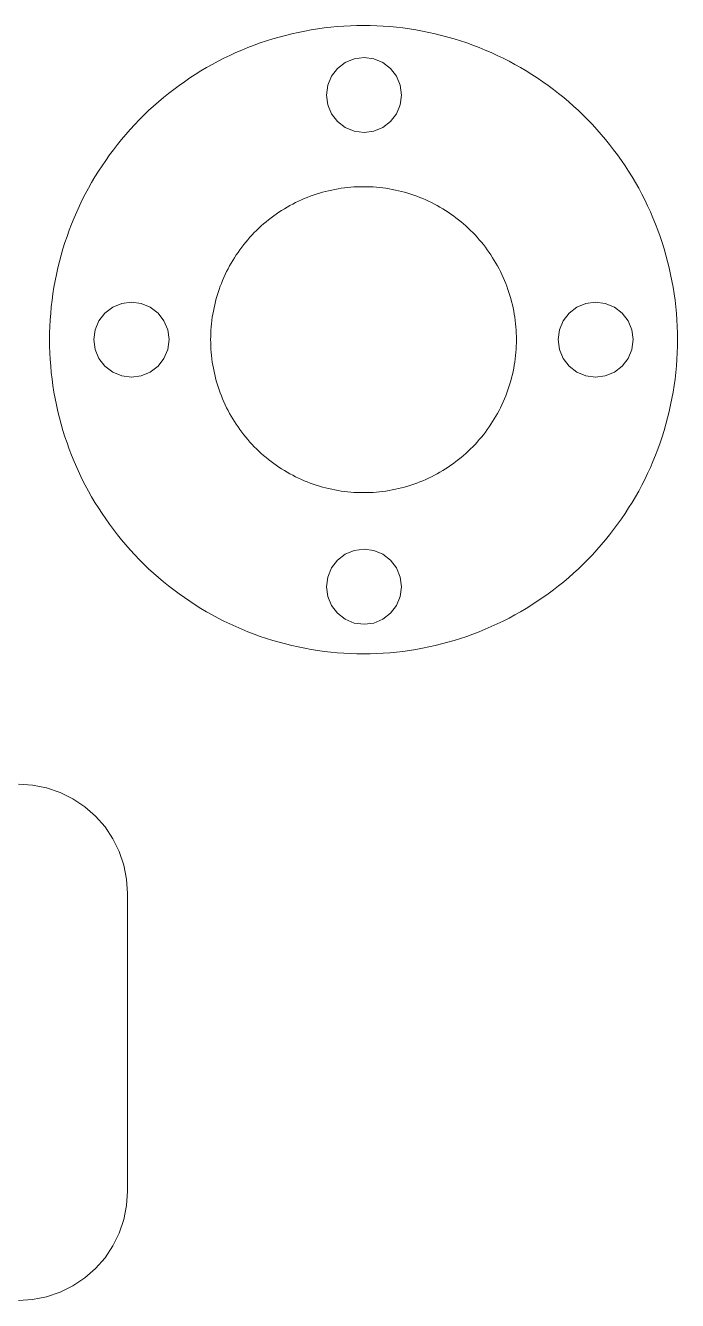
# Model space of a CAD drawing. Extents: x -21 to 705, y 870 to 3200.
# Drawn here: x 245.1 to 292.8, y 2766.6 to 2859.9 of the extents above; entities that cross this region are included whole.
import ezdxf

# ---------------------------------------------------------------- set-up
doc = ezdxf.new("R2010")
doc.units = 0
doc.layers.add('Layer0', color=7, linetype='BYLAYER', lineweight=5)

msp = doc.modelspace()

# ---------------------------------------------------------------- linework, layer by layer
at = {"layer": 'Layer0'}
for p, q in [((264.112, 2859.221), (263.646, 2859.096)), ((264.579, 2859.336), (264.112, 2859.221)), ((265.049, 2859.441), (264.579, 2859.336)), ((265.522, 2859.536), (265.049, 2859.441)), ((265.996, 2859.622), (265.522, 2859.536)), ((266.472, 2859.697), (265.996, 2859.622)), ((266.949, 2859.762), (266.472, 2859.697)), ((267.427, 2859.818), (266.949, 2859.762)), ((267.907, 2859.863), (267.427, 2859.818)), ((268.387, 2859.898), (267.907, 2859.863)), ((268.868, 2859.924), (268.387, 2859.898)), ((269.35, 2859.939), (268.868, 2859.924)), ((269.831, 2859.944), (269.35, 2859.939)), ((270.313, 2859.939), (269.831, 2859.944)), ((270.795, 2859.924), (270.313, 2859.939)), ((271.276, 2859.898), (270.795, 2859.924)), ((271.756, 2859.863), (271.276, 2859.898)), ((272.236, 2859.818), (271.756, 2859.863)), ((272.714, 2859.762), (272.236, 2859.818)), ((273.191, 2859.697), (272.714, 2859.762)), ((273.667, 2859.622), (273.191, 2859.697)), ((274.141, 2859.536), (273.667, 2859.622)), ((274.613, 2859.441), (274.141, 2859.536)), ((275.084, 2859.336), (274.613, 2859.441)), ((275.551, 2859.221), (275.084, 2859.336)), ((276.017, 2859.096), (275.551, 2859.221)), ((261.365, 2858.329), (260.919, 2858.147)), ((261.814, 2858.501), (261.365, 2858.329)), ((262.268, 2858.664), (261.814, 2858.501)), ((262.724, 2858.818), (262.268, 2858.664)), ((263.184, 2858.962), (262.724, 2858.818)), ((263.646, 2859.096), (263.184, 2858.962)), ((276.479, 2858.962), (276.017, 2859.096)), ((276.939, 2858.818), (276.479, 2858.962)), ((277.395, 2858.664), (276.939, 2858.818)), ((277.849, 2858.501), (277.395, 2858.664)), ((278.298, 2858.329), (277.849, 2858.501)), ((278.744, 2858.147), (278.298, 2858.329)), ((259.176, 2857.326), (258.751, 2857.099)), ((259.605, 2857.545), (259.176, 2857.326)), ((260.039, 2857.755), (259.605, 2857.545)), ((260.477, 2857.955), (260.039, 2857.755)), ((260.919, 2858.147), (260.477, 2857.955)), ((269.153, 2857.51), (268.49, 2857.235)), ((269.865, 2857.604), (269.153, 2857.51)), ((270.577, 2857.51), (269.865, 2857.604)), ((271.24, 2857.235), (270.577, 2857.51)), ((279.186, 2857.955), (278.744, 2858.147)), ((279.624, 2857.755), (279.186, 2857.955)), ((280.058, 2857.545), (279.624, 2857.755)), ((280.487, 2857.326), (280.058, 2857.545)), ((280.912, 2857.099), (280.487, 2857.326)), ((257.507, 2856.363), (257.103, 2856.101)), ((257.917, 2856.617), (257.507, 2856.363)), ((258.331, 2856.862), (257.917, 2856.617)), ((258.751, 2857.099), (258.331, 2856.862)), ((267.921, 2856.798), (267.484, 2856.229)), ((268.49, 2857.235), (267.921, 2856.798)), ((271.81, 2856.798), (271.24, 2857.235)), ((272.247, 2856.229), (271.81, 2856.798)), ((281.331, 2856.862), (280.912, 2857.099)), ((281.746, 2856.617), (281.331, 2856.862)), ((282.155, 2856.363), (281.746, 2856.617)), ((282.559, 2856.101), (282.155, 2856.363)), ((256.312, 2855.551), (255.926, 2855.264)), ((256.705, 2855.83), (256.312, 2855.551)), ((257.103, 2856.101), (256.705, 2855.83)), ((267.209, 2855.565), (267.115, 2854.854)), ((267.484, 2856.229), (267.209, 2855.565)), ((272.522, 2855.565), (272.247, 2856.229)), ((272.615, 2854.854), (272.522, 2855.565)), ((282.958, 2855.83), (282.559, 2856.101)), ((283.351, 2855.551), (282.958, 2855.83)), ((283.737, 2855.264), (283.351, 2855.551)), ((255.171, 2854.665), (254.803, 2854.355)), ((255.545, 2854.969), (255.171, 2854.665)), ((255.926, 2855.264), (255.545, 2854.969)), ((267.115, 2854.854), (267.209, 2854.142)), ((272.522, 2854.142), (272.615, 2854.854)), ((284.118, 2854.969), (283.737, 2855.264)), ((284.492, 2854.665), (284.118, 2854.969)), ((284.86, 2854.355), (284.492, 2854.665)), ((254.087, 2853.71), (253.739, 2853.377)), ((254.441, 2854.036), (254.087, 2853.71)), ((254.803, 2854.355), (254.441, 2854.036)), ((267.209, 2854.142), (267.484, 2853.479)), ((272.247, 2853.479), (272.522, 2854.142)), ((285.221, 2854.036), (284.86, 2854.355)), ((285.576, 2853.71), (285.221, 2854.036)), ((285.924, 2853.377), (285.576, 2853.71)), ((253.065, 2852.688), (252.739, 2852.334)), ((253.399, 2853.036), (253.065, 2852.688)), ((253.739, 2853.377), (253.399, 2853.036)), ((267.484, 2853.479), (267.921, 2852.909)), ((267.921, 2852.909), (268.49, 2852.472)), ((271.24, 2852.472), (271.81, 2852.909)), ((271.81, 2852.909), (272.247, 2853.479)), ((286.264, 2853.036), (285.924, 2853.377)), ((286.598, 2852.688), (286.264, 2853.036)), ((286.924, 2852.334), (286.598, 2852.688)), ((252.421, 2851.972), (252.11, 2851.604)), ((252.739, 2852.334), (252.421, 2851.972)), ((268.49, 2852.472), (269.153, 2852.197)), ((269.153, 2852.197), (269.865, 2852.104)), ((269.865, 2852.104), (270.577, 2852.197)), ((270.577, 2852.197), (271.24, 2852.472)), ((287.242, 2851.972), (286.924, 2852.334)), ((287.553, 2851.604), (287.242, 2851.972)), ((251.511, 2850.849), (251.224, 2850.463)), ((251.807, 2851.23), (251.511, 2850.849)), ((252.11, 2851.604), (251.807, 2851.23)), ((287.856, 2851.23), (287.553, 2851.604)), ((288.152, 2850.849), (287.856, 2851.23)), ((288.439, 2850.463), (288.152, 2850.849)), ((250.945, 2850.07), (250.674, 2849.672)), ((251.224, 2850.463), (250.945, 2850.07)), ((288.718, 2850.07), (288.439, 2850.463)), ((288.989, 2849.672), (288.718, 2850.07)), ((250.158, 2848.858), (249.913, 2848.444)), ((250.412, 2849.268), (250.158, 2848.858)), ((250.674, 2849.672), (250.412, 2849.268)), ((289.251, 2849.268), (288.989, 2849.672)), ((289.505, 2848.858), (289.251, 2849.268)), ((289.75, 2848.444), (289.505, 2848.858)), ((249.676, 2848.024), (249.449, 2847.6)), ((249.913, 2848.444), (249.676, 2848.024)), ((267.733, 2847.945), (267.503, 2847.899)), ((267.964, 2847.987), (267.733, 2847.945)), ((268.195, 2848.024), (267.964, 2847.987)), ((268.428, 2848.055), (268.195, 2848.024)), ((268.661, 2848.082), (268.428, 2848.055)), ((268.894, 2848.104), (268.661, 2848.082)), ((269.128, 2848.122), (268.894, 2848.104)), ((269.362, 2848.134), (269.128, 2848.122)), ((269.597, 2848.141), (269.362, 2848.134)), ((269.831, 2848.144), (269.597, 2848.141)), ((270.066, 2848.141), (269.831, 2848.144)), ((270.3, 2848.134), (270.066, 2848.141)), ((270.535, 2848.122), (270.3, 2848.134)), ((270.769, 2848.104), (270.535, 2848.122)), ((271.002, 2848.082), (270.769, 2848.104)), ((271.235, 2848.055), (271.002, 2848.082)), ((271.468, 2848.024), (271.235, 2848.055)), ((271.699, 2847.987), (271.468, 2848.024)), ((271.93, 2847.945), (271.699, 2847.987)), ((272.16, 2847.899), (271.93, 2847.945)), ((289.987, 2848.024), (289.75, 2848.444)), ((290.214, 2847.6), (289.987, 2848.024)), ((249.23, 2847.17), (249.02, 2846.737)), ((249.449, 2847.6), (249.23, 2847.17)), ((265.063, 2847.078), (264.852, 2846.976)), ((265.276, 2847.175), (265.063, 2847.078)), ((265.491, 2847.269), (265.276, 2847.175)), ((265.708, 2847.357), (265.491, 2847.269)), ((265.927, 2847.441), (265.708, 2847.357)), ((266.148, 2847.521), (265.927, 2847.441)), ((266.37, 2847.596), (266.148, 2847.521)), ((266.594, 2847.666), (266.37, 2847.596)), ((266.82, 2847.731), (266.594, 2847.666)), ((267.046, 2847.792), (266.82, 2847.731)), ((267.274, 2847.848), (267.046, 2847.792)), ((267.503, 2847.899), (267.274, 2847.848)), ((272.389, 2847.848), (272.16, 2847.899)), ((272.617, 2847.792), (272.389, 2847.848)), ((272.843, 2847.731), (272.617, 2847.792)), ((273.069, 2847.666), (272.843, 2847.731)), ((273.292, 2847.596), (273.069, 2847.666)), ((273.515, 2847.521), (273.292, 2847.596)), ((273.735, 2847.441), (273.515, 2847.521)), ((273.954, 2847.357), (273.735, 2847.441)), ((274.172, 2847.269), (273.954, 2847.357)), ((274.387, 2847.175), (274.172, 2847.269)), ((274.6, 2847.078), (274.387, 2847.175)), ((274.811, 2846.976), (274.6, 2847.078)), ((290.433, 2847.17), (290.214, 2847.6)), ((290.642, 2846.737), (290.433, 2847.17)), ((248.82, 2846.299), (248.629, 2845.857)), ((249.02, 2846.737), (248.82, 2846.299)), ((263.439, 2846.141), (263.248, 2846.005)), ((263.633, 2846.272), (263.439, 2846.141)), ((263.83, 2846.4), (263.633, 2846.272)), ((264.03, 2846.524), (263.83, 2846.4)), ((264.231, 2846.643), (264.03, 2846.524)), ((264.436, 2846.758), (264.231, 2846.643)), ((264.643, 2846.869), (264.436, 2846.758)), ((264.852, 2846.976), (264.643, 2846.869)), ((275.02, 2846.869), (274.811, 2846.976)), ((275.227, 2846.758), (275.02, 2846.869)), ((275.431, 2846.643), (275.227, 2846.758)), ((275.633, 2846.524), (275.431, 2846.643)), ((275.833, 2846.4), (275.633, 2846.524)), ((276.029, 2846.272), (275.833, 2846.4)), ((276.223, 2846.141), (276.029, 2846.272)), ((276.415, 2846.005), (276.223, 2846.141)), ((290.843, 2846.299), (290.642, 2846.737)), ((291.034, 2845.857), (290.843, 2846.299)), ((248.447, 2845.411), (248.274, 2844.961)), ((248.629, 2845.857), (248.447, 2845.411)), ((262.337, 2845.267), (262.165, 2845.108)), ((262.513, 2845.422), (262.337, 2845.267)), ((262.692, 2845.573), (262.513, 2845.422)), ((262.875, 2845.721), (262.692, 2845.573)), ((263.06, 2845.865), (262.875, 2845.721)), ((263.248, 2846.005), (263.06, 2845.865)), ((276.603, 2845.865), (276.415, 2846.005)), ((276.788, 2845.721), (276.603, 2845.865)), ((276.971, 2845.573), (276.788, 2845.721)), ((277.15, 2845.422), (276.971, 2845.573)), ((277.326, 2845.267), (277.15, 2845.422)), ((277.498, 2845.108), (277.326, 2845.267)), ((291.216, 2845.411), (291.034, 2845.857)), ((291.389, 2844.961), (291.216, 2845.411)), ((248.111, 2844.508), (247.957, 2844.051)), ((248.274, 2844.961), (248.111, 2844.508)), ((261.353, 2844.262), (261.202, 2844.083)), ((261.508, 2844.438), (261.353, 2844.262)), ((261.667, 2844.611), (261.508, 2844.438)), ((261.829, 2844.78), (261.667, 2844.611)), ((261.995, 2844.946), (261.829, 2844.78)), ((262.165, 2845.108), (261.995, 2844.946)), ((277.668, 2844.946), (277.498, 2845.108)), ((277.834, 2844.78), (277.668, 2844.946)), ((277.996, 2844.611), (277.834, 2844.78)), ((278.155, 2844.438), (277.996, 2844.611)), ((278.31, 2844.262), (278.155, 2844.438)), ((278.461, 2844.083), (278.31, 2844.262)), ((291.552, 2844.508), (291.389, 2844.961)), ((291.706, 2844.051), (291.552, 2844.508)), ((247.813, 2843.591), (247.679, 2843.129)), ((247.957, 2844.051), (247.813, 2843.591)), ((260.635, 2843.336), (260.503, 2843.142)), ((260.77, 2843.527), (260.635, 2843.336)), ((260.91, 2843.715), (260.77, 2843.527)), ((261.054, 2843.901), (260.91, 2843.715)), ((261.202, 2844.083), (261.054, 2843.901)), ((278.609, 2843.901), (278.461, 2844.083)), ((278.753, 2843.715), (278.609, 2843.901)), ((278.892, 2843.527), (278.753, 2843.715)), ((279.028, 2843.336), (278.892, 2843.527)), ((279.16, 2843.142), (279.028, 2843.336)), ((291.85, 2843.591), (291.706, 2844.051)), ((291.984, 2843.129), (291.85, 2843.591)), ((247.554, 2842.664), (247.439, 2842.196)), ((247.679, 2843.129), (247.554, 2842.664)), ((260.017, 2842.339), (259.906, 2842.133)), ((260.132, 2842.544), (260.017, 2842.339)), ((260.251, 2842.746), (260.132, 2842.544)), ((260.375, 2842.945), (260.251, 2842.746)), ((260.503, 2843.142), (260.375, 2842.945)), ((279.288, 2842.945), (279.16, 2843.142)), ((279.412, 2842.746), (279.288, 2842.945)), ((279.531, 2842.544), (279.412, 2842.746)), ((279.646, 2842.339), (279.531, 2842.544)), ((279.757, 2842.133), (279.646, 2842.339)), ((292.109, 2842.664), (291.984, 2843.129)), ((292.224, 2842.196), (292.109, 2842.664)), ((247.334, 2841.726), (247.239, 2841.253)), ((247.439, 2842.196), (247.334, 2841.726)), ((259.6, 2841.499), (259.507, 2841.284)), ((259.697, 2841.712), (259.6, 2841.499)), ((259.799, 2841.924), (259.697, 2841.712)), ((259.906, 2842.133), (259.799, 2841.924)), ((279.863, 2841.924), (279.757, 2842.133)), ((279.966, 2841.712), (279.863, 2841.924)), ((280.063, 2841.499), (279.966, 2841.712)), ((280.156, 2841.284), (280.063, 2841.499)), ((292.329, 2841.726), (292.224, 2842.196)), ((292.424, 2841.253), (292.329, 2841.726)), ((247.154, 2840.779), (247.078, 2840.304)), ((247.239, 2841.253), (247.154, 2840.779)), ((259.254, 2840.627), (259.18, 2840.405)), ((259.334, 2840.848), (259.254, 2840.627)), ((259.418, 2841.067), (259.334, 2840.848)), ((259.507, 2841.284), (259.418, 2841.067)), ((280.245, 2841.067), (280.156, 2841.284)), ((280.329, 2840.848), (280.245, 2841.067)), ((280.408, 2840.627), (280.329, 2840.848)), ((280.483, 2840.405), (280.408, 2840.627)), ((292.509, 2840.779), (292.424, 2841.253)), ((292.585, 2840.304), (292.509, 2840.779)), ((247.013, 2839.826), (246.957, 2839.348)), ((247.078, 2840.304), (247.013, 2839.826)), ((252.12, 2839.6), (251.456, 2839.325)), ((252.831, 2839.694), (252.12, 2839.6)), ((253.543, 2839.6), (252.831, 2839.694)), ((254.206, 2839.325), (253.543, 2839.6)), ((258.983, 2839.729), (258.927, 2839.501)), ((259.044, 2839.956), (258.983, 2839.729)), ((259.109, 2840.181), (259.044, 2839.956)), ((259.18, 2840.405), (259.109, 2840.181)), ((280.553, 2840.181), (280.483, 2840.405)), ((280.619, 2839.956), (280.553, 2840.181)), ((280.68, 2839.729), (280.619, 2839.956)), ((280.736, 2839.501), (280.68, 2839.729)), ((286.12, 2839.6), (285.456, 2839.325)), ((286.831, 2839.694), (286.12, 2839.6)), ((287.543, 2839.6), (286.831, 2839.694)), ((288.206, 2839.325), (287.543, 2839.6)), ((292.65, 2839.826), (292.585, 2840.304)), ((292.705, 2839.348), (292.65, 2839.826)), ((246.912, 2838.868), (246.877, 2838.388)), ((246.957, 2839.348), (246.912, 2838.868)), ((250.887, 2838.888), (250.45, 2838.319)), ((251.456, 2839.325), (250.887, 2838.888)), ((254.776, 2838.888), (254.206, 2839.325)), ((255.213, 2838.319), (254.776, 2838.888)), ((258.752, 2838.58), (258.72, 2838.347)), ((258.788, 2838.812), (258.752, 2838.58)), ((258.83, 2839.042), (258.788, 2838.812)), ((258.876, 2839.272), (258.83, 2839.042)), ((258.927, 2839.501), (258.876, 2839.272)), ((280.787, 2839.272), (280.736, 2839.501)), ((280.833, 2839.042), (280.787, 2839.272)), ((280.875, 2838.812), (280.833, 2839.042)), ((280.911, 2838.58), (280.875, 2838.812)), ((280.943, 2838.347), (280.911, 2838.58)), ((284.887, 2838.888), (284.45, 2838.319)), ((285.456, 2839.325), (284.887, 2838.888)), ((288.776, 2838.888), (288.206, 2839.325)), ((289.213, 2838.319), (288.776, 2838.888)), ((292.751, 2838.868), (292.705, 2839.348)), ((292.786, 2838.388), (292.751, 2838.868)), ((246.852, 2837.907), (246.837, 2837.425)), ((246.877, 2838.388), (246.852, 2837.907)), ((250.175, 2837.655), (250.081, 2836.944)), ((250.45, 2838.319), (250.175, 2837.655)), ((255.488, 2837.655), (255.213, 2838.319)), ((255.581, 2836.944), (255.488, 2837.655)), ((258.654, 2837.647), (258.641, 2837.413)), ((258.671, 2837.881), (258.654, 2837.647)), ((258.693, 2838.114), (258.671, 2837.881)), ((258.72, 2838.347), (258.693, 2838.114)), ((280.97, 2838.114), (280.943, 2838.347)), ((280.992, 2837.881), (280.97, 2838.114)), ((281.009, 2837.647), (280.992, 2837.881)), ((281.022, 2837.413), (281.009, 2837.647)), ((284.175, 2837.655), (284.081, 2836.944)), ((284.45, 2838.319), (284.175, 2837.655)), ((289.488, 2837.655), (289.213, 2838.319)), ((289.581, 2836.944), (289.488, 2837.655)), ((292.811, 2837.907), (292.786, 2838.388)), ((292.826, 2837.425), (292.811, 2837.907)), ((246.837, 2837.425), (246.831, 2836.944)), ((246.831, 2836.944), (246.837, 2836.462)), ((250.081, 2836.944), (250.175, 2836.232)), ((255.488, 2836.232), (255.581, 2836.944)), ((258.634, 2837.178), (258.631, 2836.944)), ((258.631, 2836.944), (258.634, 2836.709)), ((258.641, 2837.413), (258.634, 2837.178)), ((258.634, 2836.709), (258.641, 2836.475)), ((281.029, 2837.178), (281.022, 2837.413)), ((281.022, 2836.475), (281.029, 2836.709)), ((281.031, 2836.944), (281.029, 2837.178)), ((281.029, 2836.709), (281.031, 2836.944)), ((284.081, 2836.944), (284.175, 2836.232)), ((289.488, 2836.232), (289.581, 2836.944)), ((292.831, 2836.944), (292.826, 2837.425)), ((292.826, 2836.462), (292.831, 2836.944)), ((246.837, 2836.462), (246.852, 2835.981)), ((246.852, 2835.981), (246.877, 2835.5)), ((250.175, 2836.232), (250.45, 2835.569)), ((255.213, 2835.569), (255.488, 2836.232)), ((258.641, 2836.475), (258.654, 2836.24)), ((258.654, 2836.24), (258.671, 2836.007)), ((258.671, 2836.007), (258.693, 2835.773)), ((280.97, 2835.773), (280.992, 2836.007)), ((280.992, 2836.007), (281.009, 2836.24)), ((281.009, 2836.24), (281.022, 2836.475)), ((284.175, 2836.232), (284.45, 2835.569)), ((289.213, 2835.569), (289.488, 2836.232)), ((292.786, 2835.5), (292.811, 2835.981)), ((292.811, 2835.981), (292.826, 2836.462)), ((246.877, 2835.5), (246.912, 2835.019)), ((246.912, 2835.019), (246.957, 2834.54)), ((250.45, 2835.569), (250.887, 2834.999)), ((250.887, 2834.999), (251.456, 2834.562)), ((254.206, 2834.562), (254.776, 2834.999)), ((254.776, 2834.999), (255.213, 2835.569)), ((258.693, 2835.773), (258.72, 2835.54)), ((258.72, 2835.54), (258.752, 2835.308)), ((258.752, 2835.308), (258.788, 2835.076)), ((258.788, 2835.076), (258.83, 2834.845)), ((258.83, 2834.845), (258.876, 2834.615)), ((280.787, 2834.615), (280.833, 2834.845)), ((280.833, 2834.845), (280.875, 2835.076)), ((280.875, 2835.076), (280.911, 2835.308)), ((280.911, 2835.308), (280.943, 2835.54)), ((280.943, 2835.54), (280.97, 2835.773)), ((284.45, 2835.569), (284.887, 2834.999)), ((284.887, 2834.999), (285.456, 2834.562)), ((288.206, 2834.562), (288.776, 2834.999)), ((288.776, 2834.999), (289.213, 2835.569)), ((292.705, 2834.54), (292.751, 2835.019)), ((292.751, 2835.019), (292.786, 2835.5)), ((246.957, 2834.54), (247.013, 2834.061)), ((247.013, 2834.061), (247.078, 2833.584)), ((251.456, 2834.562), (252.12, 2834.287)), ((252.12, 2834.287), (252.831, 2834.194)), ((252.831, 2834.194), (253.543, 2834.287)), ((253.543, 2834.287), (254.206, 2834.562)), ((258.876, 2834.615), (258.927, 2834.386)), ((258.927, 2834.386), (258.983, 2834.158)), ((258.983, 2834.158), (259.044, 2833.932)), ((259.044, 2833.932), (259.109, 2833.707)), ((280.553, 2833.707), (280.619, 2833.932)), ((280.619, 2833.932), (280.68, 2834.158)), ((280.68, 2834.158), (280.736, 2834.386)), ((280.736, 2834.386), (280.787, 2834.615)), ((285.456, 2834.562), (286.12, 2834.287)), ((286.12, 2834.287), (286.831, 2834.194)), ((286.831, 2834.194), (287.543, 2834.287)), ((287.543, 2834.287), (288.206, 2834.562)), ((292.585, 2833.584), (292.65, 2834.061)), ((292.65, 2834.061), (292.705, 2834.54)), ((247.078, 2833.584), (247.154, 2833.108)), ((247.154, 2833.108), (247.239, 2832.634)), ((259.109, 2833.707), (259.18, 2833.483)), ((259.18, 2833.483), (259.254, 2833.26)), ((259.254, 2833.26), (259.334, 2833.04)), ((259.334, 2833.04), (259.418, 2832.821)), ((280.245, 2832.821), (280.329, 2833.04)), ((280.329, 2833.04), (280.408, 2833.26)), ((280.408, 2833.26), (280.483, 2833.483)), ((280.483, 2833.483), (280.553, 2833.707)), ((292.424, 2832.634), (292.509, 2833.108)), ((292.509, 2833.108), (292.585, 2833.584)), ((247.239, 2832.634), (247.334, 2832.162)), ((247.334, 2832.162), (247.439, 2831.692)), ((259.418, 2832.821), (259.507, 2832.604)), ((259.507, 2832.604), (259.6, 2832.388)), ((259.6, 2832.388), (259.697, 2832.175)), ((259.697, 2832.175), (259.799, 2831.964)), ((279.863, 2831.964), (279.966, 2832.175)), ((279.966, 2832.175), (280.063, 2832.388)), ((280.063, 2832.388), (280.156, 2832.604)), ((280.156, 2832.604), (280.245, 2832.821)), ((292.224, 2831.692), (292.329, 2832.162)), ((292.329, 2832.162), (292.424, 2832.634)), ((247.439, 2831.692), (247.554, 2831.224)), ((247.554, 2831.224), (247.679, 2830.759)), ((259.799, 2831.964), (259.906, 2831.755)), ((259.906, 2831.755), (260.017, 2831.548)), ((260.017, 2831.548), (260.132, 2831.344)), ((260.132, 2831.344), (260.251, 2831.142)), ((260.251, 2831.142), (260.375, 2830.942)), ((279.288, 2830.942), (279.412, 2831.142)), ((279.412, 2831.142), (279.531, 2831.344)), ((279.531, 2831.344), (279.646, 2831.548)), ((279.646, 2831.548), (279.757, 2831.755)), ((279.757, 2831.755), (279.863, 2831.964)), ((291.984, 2830.759), (292.109, 2831.224)), ((292.109, 2831.224), (292.224, 2831.692)), ((247.679, 2830.759), (247.813, 2830.296)), ((247.813, 2830.296), (247.957, 2829.836)), ((260.375, 2830.942), (260.503, 2830.746)), ((260.503, 2830.746), (260.635, 2830.552)), ((260.635, 2830.552), (260.77, 2830.36)), ((260.77, 2830.36), (260.91, 2830.172)), ((278.753, 2830.172), (278.892, 2830.36)), ((278.892, 2830.36), (279.028, 2830.552)), ((279.028, 2830.552), (279.16, 2830.746)), ((279.16, 2830.746), (279.288, 2830.942)), ((291.706, 2829.836), (291.85, 2830.296)), ((291.85, 2830.296), (291.984, 2830.759)), ((247.957, 2829.836), (248.111, 2829.38)), ((248.111, 2829.38), (248.274, 2828.927)), ((260.91, 2830.172), (261.054, 2829.987)), ((261.054, 2829.987), (261.202, 2829.805)), ((261.202, 2829.805), (261.353, 2829.625)), ((261.353, 2829.625), (261.508, 2829.449)), ((261.508, 2829.449), (261.667, 2829.277)), ((261.667, 2829.277), (261.829, 2829.107)), ((277.834, 2829.107), (277.996, 2829.277)), ((277.996, 2829.277), (278.155, 2829.449)), ((278.155, 2829.449), (278.31, 2829.625)), ((278.31, 2829.625), (278.461, 2829.805)), ((278.461, 2829.805), (278.609, 2829.987)), ((278.609, 2829.987), (278.753, 2830.172)), ((291.389, 2828.927), (291.552, 2829.38)), ((291.552, 2829.38), (291.706, 2829.836)), ((248.274, 2828.927), (248.447, 2828.477)), ((248.447, 2828.477), (248.629, 2828.031)), ((261.829, 2829.107), (261.995, 2828.942)), ((261.995, 2828.942), (262.165, 2828.779)), ((262.165, 2828.779), (262.337, 2828.62)), ((262.337, 2828.62), (262.513, 2828.465)), ((262.513, 2828.465), (262.692, 2828.314)), ((262.692, 2828.314), (262.875, 2828.166)), ((276.788, 2828.166), (276.971, 2828.314)), ((276.971, 2828.314), (277.15, 2828.465)), ((277.15, 2828.465), (277.326, 2828.62)), ((277.326, 2828.62), (277.498, 2828.779)), ((277.498, 2828.779), (277.668, 2828.942)), ((277.668, 2828.942), (277.834, 2829.107)), ((291.034, 2828.031), (291.216, 2828.477)), ((291.216, 2828.477), (291.389, 2828.927)), ((248.629, 2828.031), (248.82, 2827.589)), ((248.82, 2827.589), (249.02, 2827.151)), ((262.875, 2828.166), (263.06, 2828.023)), ((263.06, 2828.023), (263.248, 2827.883)), ((263.248, 2827.883), (263.439, 2827.747)), ((263.439, 2827.747), (263.633, 2827.615)), ((263.633, 2827.615), (263.83, 2827.487)), ((263.83, 2827.487), (264.03, 2827.364)), ((275.633, 2827.364), (275.833, 2827.487)), ((275.833, 2827.487), (276.029, 2827.615)), ((276.029, 2827.615), (276.223, 2827.747)), ((276.223, 2827.747), (276.415, 2827.883)), ((276.415, 2827.883), (276.603, 2828.023)), ((276.603, 2828.023), (276.788, 2828.166)), ((290.642, 2827.151), (290.843, 2827.589)), ((290.843, 2827.589), (291.034, 2828.031)), ((249.02, 2827.151), (249.23, 2826.717)), ((249.23, 2826.717), (249.449, 2826.288)), ((264.03, 2827.364), (264.231, 2827.244)), ((264.231, 2827.244), (264.436, 2827.129)), ((264.436, 2827.129), (264.643, 2827.018)), ((264.643, 2827.018), (264.852, 2826.912)), ((264.852, 2826.912), (265.063, 2826.81)), ((265.063, 2826.81), (265.276, 2826.712)), ((265.276, 2826.712), (265.491, 2826.619)), ((265.491, 2826.619), (265.708, 2826.53)), ((265.708, 2826.53), (265.927, 2826.446)), ((265.927, 2826.446), (266.148, 2826.367)), ((273.515, 2826.367), (273.735, 2826.446)), ((273.735, 2826.446), (273.954, 2826.53)), ((273.954, 2826.53), (274.172, 2826.619)), ((274.172, 2826.619), (274.387, 2826.712)), ((274.387, 2826.712), (274.6, 2826.81)), ((274.6, 2826.81), (274.811, 2826.912)), ((274.811, 2826.912), (275.02, 2827.018)), ((275.02, 2827.018), (275.227, 2827.129)), ((275.227, 2827.129), (275.431, 2827.244)), ((275.431, 2827.244), (275.633, 2827.364)), ((290.214, 2826.288), (290.433, 2826.717)), ((290.433, 2826.717), (290.642, 2827.151)), ((249.449, 2826.288), (249.676, 2825.863)), ((249.676, 2825.863), (249.913, 2825.444)), ((266.148, 2826.367), (266.37, 2826.292)), ((266.37, 2826.292), (266.594, 2826.222)), ((266.594, 2826.222), (266.82, 2826.156)), ((266.82, 2826.156), (267.046, 2826.096)), ((267.046, 2826.096), (267.274, 2826.04)), ((267.274, 2826.04), (267.503, 2825.988)), ((267.503, 2825.988), (267.733, 2825.942)), ((267.733, 2825.942), (267.964, 2825.901)), ((267.964, 2825.901), (268.195, 2825.864)), ((268.195, 2825.864), (268.428, 2825.832)), ((268.428, 2825.832), (268.661, 2825.805)), ((268.661, 2825.805), (268.894, 2825.783)), ((268.894, 2825.783), (269.128, 2825.766)), ((269.128, 2825.766), (269.362, 2825.754)), ((269.362, 2825.754), (269.597, 2825.746)), ((269.597, 2825.746), (269.831, 2825.744)), ((269.831, 2825.744), (270.066, 2825.746)), ((270.066, 2825.746), (270.3, 2825.754)), ((270.3, 2825.754), (270.535, 2825.766)), ((270.535, 2825.766), (270.769, 2825.783)), ((270.769, 2825.783), (271.002, 2825.805)), ((271.002, 2825.805), (271.235, 2825.832)), ((271.235, 2825.832), (271.468, 2825.864)), ((271.468, 2825.864), (271.699, 2825.901)), ((271.699, 2825.901), (271.93, 2825.942)), ((271.93, 2825.942), (272.16, 2825.988)), ((272.16, 2825.988), (272.389, 2826.04)), ((272.389, 2826.04), (272.617, 2826.096)), ((272.617, 2826.096), (272.843, 2826.156)), ((272.843, 2826.156), (273.069, 2826.222)), ((273.069, 2826.222), (273.292, 2826.292)), ((273.292, 2826.292), (273.515, 2826.367)), ((289.75, 2825.444), (289.987, 2825.863)), ((289.987, 2825.863), (290.214, 2826.288)), ((249.913, 2825.444), (250.158, 2825.029)), ((250.158, 2825.029), (250.412, 2824.62)), ((250.412, 2824.62), (250.674, 2824.216)), ((288.989, 2824.216), (289.251, 2824.62)), ((289.251, 2824.62), (289.505, 2825.029)), ((289.505, 2825.029), (289.75, 2825.444)), ((250.674, 2824.216), (250.945, 2823.817)), ((250.945, 2823.817), (251.224, 2823.425)), ((288.439, 2823.425), (288.718, 2823.817)), ((288.718, 2823.817), (288.989, 2824.216)), ((251.224, 2823.425), (251.511, 2823.038)), ((251.511, 2823.038), (251.807, 2822.657)), ((287.856, 2822.657), (288.152, 2823.038)), ((288.152, 2823.038), (288.439, 2823.425)), ((251.807, 2822.657), (252.11, 2822.283)), ((252.11, 2822.283), (252.421, 2821.915)), ((252.421, 2821.915), (252.739, 2821.554)), ((286.924, 2821.554), (287.242, 2821.915)), ((287.242, 2821.915), (287.553, 2822.283)), ((287.553, 2822.283), (287.856, 2822.657)), ((252.739, 2821.554), (253.065, 2821.199)), ((253.065, 2821.199), (253.399, 2820.851)), ((253.399, 2820.851), (253.739, 2820.511)), ((268.49, 2821.235), (267.921, 2820.798)), ((269.153, 2821.51), (268.49, 2821.235)), ((269.865, 2821.604), (269.153, 2821.51)), ((270.577, 2821.51), (269.865, 2821.604)), ((271.24, 2821.235), (270.577, 2821.51)), ((271.81, 2820.798), (271.24, 2821.235)), ((285.924, 2820.511), (286.264, 2820.851)), ((286.264, 2820.851), (286.598, 2821.199)), ((286.598, 2821.199), (286.924, 2821.554)), ((253.739, 2820.511), (254.087, 2820.177)), ((254.087, 2820.177), (254.441, 2819.851)), ((267.484, 2820.229), (267.209, 2819.565)), ((267.921, 2820.798), (267.484, 2820.229)), ((272.247, 2820.229), (271.81, 2820.798)), ((272.522, 2819.565), (272.247, 2820.229)), ((285.221, 2819.851), (285.576, 2820.177)), ((285.576, 2820.177), (285.924, 2820.511)), ((254.441, 2819.851), (254.803, 2819.533)), ((254.803, 2819.533), (255.171, 2819.222)), ((255.171, 2819.222), (255.545, 2818.919)), ((267.209, 2819.565), (267.115, 2818.854)), ((272.615, 2818.854), (272.522, 2819.565)), ((284.118, 2818.919), (284.492, 2819.222)), ((284.492, 2819.222), (284.86, 2819.533)), ((284.86, 2819.533), (285.221, 2819.851)), ((255.545, 2818.919), (255.926, 2818.624)), ((255.926, 2818.624), (256.312, 2818.336)), ((256.312, 2818.336), (256.705, 2818.057)), ((256.705, 2818.057), (257.103, 2817.787)), ((267.115, 2818.854), (267.209, 2818.142)), ((267.209, 2818.142), (267.484, 2817.479)), ((272.247, 2817.479), (272.522, 2818.142)), ((272.522, 2818.142), (272.615, 2818.854)), ((282.559, 2817.787), (282.958, 2818.057)), ((282.958, 2818.057), (283.351, 2818.336)), ((283.351, 2818.336), (283.737, 2818.624)), ((283.737, 2818.624), (284.118, 2818.919)), ((257.103, 2817.787), (257.507, 2817.524)), ((257.507, 2817.524), (257.917, 2817.27)), ((257.917, 2817.27), (258.331, 2817.025)), ((267.484, 2817.479), (267.921, 2816.909)), ((271.81, 2816.909), (272.247, 2817.479)), ((281.331, 2817.025), (281.746, 2817.27)), ((281.746, 2817.27), (282.155, 2817.524)), ((282.155, 2817.524), (282.559, 2817.787)), ((258.331, 2817.025), (258.751, 2816.789)), ((258.751, 2816.789), (259.176, 2816.561)), ((259.176, 2816.561), (259.605, 2816.342)), ((259.605, 2816.342), (260.039, 2816.133)), ((267.921, 2816.909), (268.49, 2816.472)), ((268.49, 2816.472), (269.153, 2816.197)), ((269.153, 2816.197), (269.865, 2816.104)), ((269.865, 2816.104), (270.577, 2816.197)), ((270.577, 2816.197), (271.24, 2816.472)), ((271.24, 2816.472), (271.81, 2816.909)), ((279.624, 2816.133), (280.058, 2816.342)), ((280.058, 2816.342), (280.487, 2816.561)), ((280.487, 2816.561), (280.912, 2816.789)), ((280.912, 2816.789), (281.331, 2817.025)), ((260.039, 2816.133), (260.477, 2815.932)), ((260.477, 2815.932), (260.919, 2815.741)), ((260.919, 2815.741), (261.365, 2815.559)), ((261.365, 2815.559), (261.814, 2815.386)), ((261.814, 2815.386), (262.268, 2815.223)), ((277.395, 2815.223), (277.849, 2815.386)), ((277.849, 2815.386), (278.298, 2815.559)), ((278.298, 2815.559), (278.744, 2815.741)), ((278.744, 2815.741), (279.186, 2815.932)), ((279.186, 2815.932), (279.624, 2816.133)), ((262.268, 2815.223), (262.724, 2815.069)), ((262.724, 2815.069), (263.184, 2814.925)), ((263.184, 2814.925), (263.646, 2814.791)), ((263.646, 2814.791), (264.112, 2814.666)), ((264.112, 2814.666), (264.579, 2814.551)), ((264.579, 2814.551), (265.049, 2814.446)), ((265.049, 2814.446), (265.522, 2814.351)), ((265.522, 2814.351), (265.996, 2814.266)), ((273.667, 2814.266), (274.141, 2814.351)), ((274.141, 2814.351), (274.613, 2814.446)), ((274.613, 2814.446), (275.084, 2814.551)), ((275.084, 2814.551), (275.551, 2814.666)), ((275.551, 2814.666), (276.017, 2814.791)), ((276.017, 2814.791), (276.479, 2814.925)), ((276.479, 2814.925), (276.939, 2815.069)), ((276.939, 2815.069), (277.395, 2815.223)), ((265.996, 2814.266), (266.472, 2814.19)), ((266.472, 2814.19), (266.949, 2814.125)), ((266.949, 2814.125), (267.427, 2814.07)), ((267.427, 2814.07), (267.907, 2814.024)), ((267.907, 2814.024), (268.387, 2813.989)), ((268.387, 2813.989), (268.868, 2813.964)), ((268.868, 2813.964), (269.35, 2813.949)), ((269.35, 2813.949), (269.831, 2813.944)), ((269.831, 2813.944), (270.313, 2813.949)), ((270.313, 2813.949), (270.795, 2813.964)), ((270.795, 2813.964), (271.276, 2813.989)), ((271.276, 2813.989), (271.756, 2814.024)), ((271.756, 2814.024), (272.236, 2814.07)), ((272.236, 2814.07), (272.714, 2814.125)), ((272.714, 2814.125), (273.191, 2814.19)), ((273.191, 2814.19), (273.667, 2814.266)), ((245.588, 2804.332), (244.544, 2804.4)), ((246.614, 2804.128), (245.588, 2804.332)), ((247.605, 2803.791), (246.614, 2804.128)), ((248.544, 2803.328), (247.605, 2803.791)), ((249.414, 2802.747), (248.544, 2803.328)), ((250.201, 2802.057), (249.414, 2802.747)), ((250.891, 2801.27), (250.201, 2802.057)), ((251.472, 2800.4), (250.891, 2801.27)), ((251.935, 2799.462), (251.472, 2800.4)), ((252.271, 2798.471), (251.935, 2799.462)), ((252.475, 2797.444), (252.271, 2798.471)), ((252.544, 2796.4), (252.475, 2797.444)), ((252.544, 2796.4), (252.544, 2774.6)), ((252.475, 2773.556), (252.544, 2774.6)), ((252.271, 2772.53), (252.475, 2773.556)), ((251.935, 2771.539), (252.271, 2772.53)), ((251.472, 2770.6), (251.935, 2771.539)), ((250.891, 2769.73), (251.472, 2770.6)), ((250.201, 2768.943), (250.891, 2769.73)), ((249.414, 2768.253), (250.201, 2768.943)), ((247.605, 2767.209), (248.544, 2767.672)), ((248.544, 2767.672), (249.414, 2768.253)), ((245.588, 2766.669), (246.614, 2766.873)), ((246.614, 2766.873), (247.605, 2767.209)), ((244.544, 2766.6), (245.588, 2766.669))]:
    msp.add_line(p, q, dxfattribs=at)

doc.saveas('drawing.dxf')
